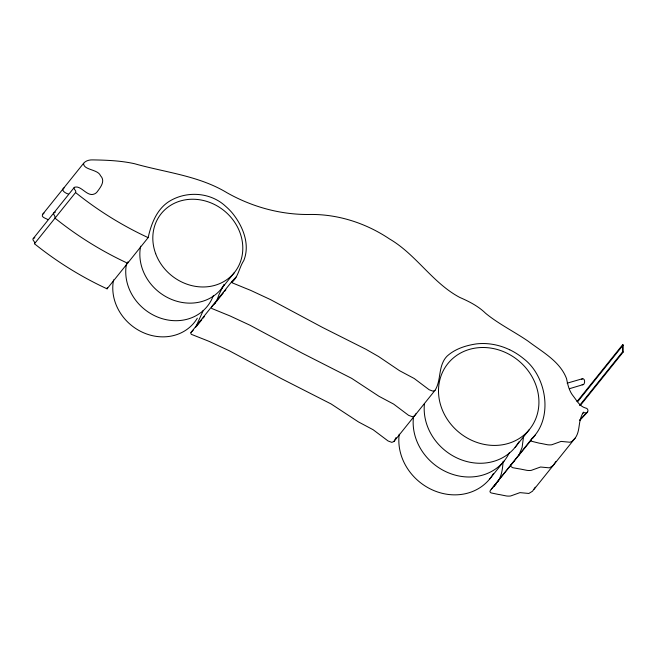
<?xml version="1.0" encoding="UTF-8"?>
<svg xmlns="http://www.w3.org/2000/svg" width="656" height="656" viewBox="0 0 656 656"><rect width="100%" height="100%" fill="white"/><g stroke="black" fill="none" stroke-linecap="round" stroke-linejoin="round"><path stroke-width="0.98" d="M579.568 405.441L622.478 351.977L622.487 344.925L623.2 345.007L623.192 352.059L580.281 405.523M503.078 461.578C502.627 468.794 501.709 476.428 497.305 482.431M523.627 435.969L522.119 447.392L518.781 455.494M231.576 282.654C238.489 276.898 239.055 267.714 243.77 260.588C250.461 244.18 242.679 225.639 232.06 212.733A53.013 47.109 38.8 0 0 225.59 206.271C210.33 191.97 185.837 190.576 168.494 201.851C156.538 209.772 151.134 224.18 148.158 237.62L107.059 288.829A315.593 280.448 38.8 0 1 34.465 243.753C35.744 241.474 31.759 240.539 33.226 238.563L74.333 187.354C81.213 184.68 87.059 197.513 94.628 193.864A9.635 8.561 38.8 0 0 96.817 192.274C100.286 187.6 105.837 181.122 100.475 175.652C97.982 169.15 83.156 170.15 83.607 163.295C85.797 160.564 89.528 159.744 92.873 159.9C106.838 160.121 120.884 160.687 134.562 163.721C165.583 172.528 198.924 175.71 226.992 192.749A156.497 139.072 38.8 0 0 308.402 214.496C337.184 213.766 365.663 222.942 389.492 238.932C416.191 254.495 432.46 282.925 459.766 297.43C469.097 301.481 478.306 306.131 485.637 313.322C498.79 324.113 514.23 331.624 528.203 341.235C542.176 351.87 560.109 361.333 566.571 378.701C567.768 384.883 569.244 391.189 573.328 396.183C576.813 400.537 579.65 406.335 585.423 407.975C588.047 408.155 588.908 411.345 586.767 412.845L579.83 420.16M34.473 243.745L75.579 192.528C76.834 190.256 72.865 189.322 74.333 187.354M107.059 288.829L107.338 287.435M127.895 261.826L127.608 263.22A315.593 280.448 38.8 0 1 55.014 218.153C55.949 215.75 50.955 213.126 55.383 212.134M396.068 437.519L393.928 441.537L391.804 442.349L388.065 440.963L373.133 429.729L358.414 421.898L331.132 403.973L281.399 378.643L229.329 350.78L209.641 341.62A198.94 176.792 38.8 0 0 204.893 339.693L191.47 334.388L190.83 333.642L190.978 332.494L193.463 329.82M236.004 277.144L232.085 281.285L232.175 282.81L245.992 288.484A198.94 176.792 38.8 0 1 250.74 290.403L270.428 299.571L322.506 327.434L365.859 349.238L378.528 356.495L399.52 370.681L414.239 378.52L429.172 389.754L432.911 391.14L435.035 390.328C440.504 381.751 438.741 370.566 443.3 361.513A25.674 22.812 38.8 0 1 447.105 356.118C455.051 348.877 465.842 345.466 476.297 343.916A59.294 52.693 38.8 0 1 509.704 349.779M203.27 310.411L195.578 327.475M223.827 284.802L219.145 294.224L216.669 300.981M509.712 349.763A61.41 54.571 38.8 0 1 523.988 358.971C546.481 376.339 553.393 417.331 532.254 438.2L490.171 490.737L489.942 491.844L491.073 492.91L498.093 494.37A50.692 45.051 38.8 0 1 501.75 495.034L506.342 495.952A17.204 15.285 38.8 0 0 510.663 495.977L519.978 492.623L528.884 493.46L532.541 491.196L535.296 487.17M555.845 461.57L553.098 465.596L549.433 467.851L540.536 467.015L531.212 470.377A17.204 15.285 38.8 0 1 526.891 470.344L522.299 469.425A50.692 45.051 38.8 0 0 518.642 468.769L512.705 467.695L510.491 466.236L511.139 464.489L514.64 460.799M534.033 489.351L575.14 438.142C579.904 431.755 578.412 423.423 581.314 416.421C583.463 411.082 583.077 413.108 586.767 412.845M83.607 163.295L42.501 214.504C40.885 217.546 46.494 218.35 47.929 219.67M416.043 413.633L414.485 415.929L412.362 416.74L408.622 415.363L393.682 404.121L378.963 396.29L351.682 378.364L301.949 353.035L249.879 325.171L230.19 316.012A198.94 176.792 38.8 0 0 225.443 314.085L211.626 308.418L211.535 306.885L215.455 302.744M221.556 288.566L234.528 272.404M190.978 332.494L232.085 281.285M196.8 325.991L201.859 319.685M203.122 318.111L204.385 316.536M214.504 303.933L223.36 292.896M224.623 291.321L225.885 289.747M393.928 441.537L435.035 390.328M489.745 478.929L504.07 461.086M515.099 447.343L529.425 429.5A52.431 46.592 38.8 0 0 493.837 348.648A52.431 46.592 38.8 0 0 442.89 411.23A52.431 46.592 38.8 0 0 529.425 429.5M491.147 489.409L531.393 439.922M532.664 438.347L535.189 435.19M577.018 401.579L622.487 344.925M577.731 401.661L623.2 345.007M582.462 413.682L583.725 412.099M575.14 438.142L571.934 441.398L569.99 442.242L561.085 441.414L551.77 444.768A17.204 15.285 38.8 0 1 547.448 444.743L542.856 443.817A50.692 45.051 38.8 0 0 539.199 443.161L531.417 441.217L531.048 440.11L532.254 438.2M42.501 214.504L44.026 213.061M494.083 486.408L496.387 483.751M579.888 420.029L587.555 411.919M33.226 238.563L34.834 237.734M64.583 187.46C59.835 190.043 65.715 193.446 68.478 194.061M569.416 388.713L583.52 384.49A9.619 3.747 73.8 0 0 584.119 383.735C585.177 382.194 584.652 377.766 582.118 378.938A9.619 3.747 73.8 0 0 581.651 379.471M567.145 383.178L582.651 378.668M582.987 384.76L582.143 384.613M622.478 351.977L623.192 352.059M224.385 284.483A46.978 41.746 38.8 0 1 169.715 298.619A46.978 41.746 38.8 0 1 140.63 246.172M493.517 473.452A52.431 46.592 38.8 0 1 433.985 490.614A52.431 46.592 38.8 0 1 399.217 434.215M509.392 452.648A52.431 46.592 38.8 0 1 450.467 473.607A52.431 46.592 38.8 0 1 413.436 417.216M518.871 441.865A52.431 46.592 38.8 0 1 459.774 459.2A52.431 46.592 38.8 0 1 424.465 403.481M148.158 237.628A315.593 280.448 38.8 0 1 75.571 192.544M213.29 295.749A46.978 41.746 38.8 0 1 159.195 317.668A46.978 41.746 38.8 0 1 126.526 263.745M197.308 318.209A46.978 41.746 38.8 0 1 142.639 332.346A46.978 41.746 38.8 0 1 113.562 279.899M155.685 253.716A46.978 41.746 38.8 0 0 232.577 274.659A46.978 41.746 38.8 0 0 205.164 200.933A46.978 41.746 38.8 0 0 155.685 253.716"/></g></svg>
